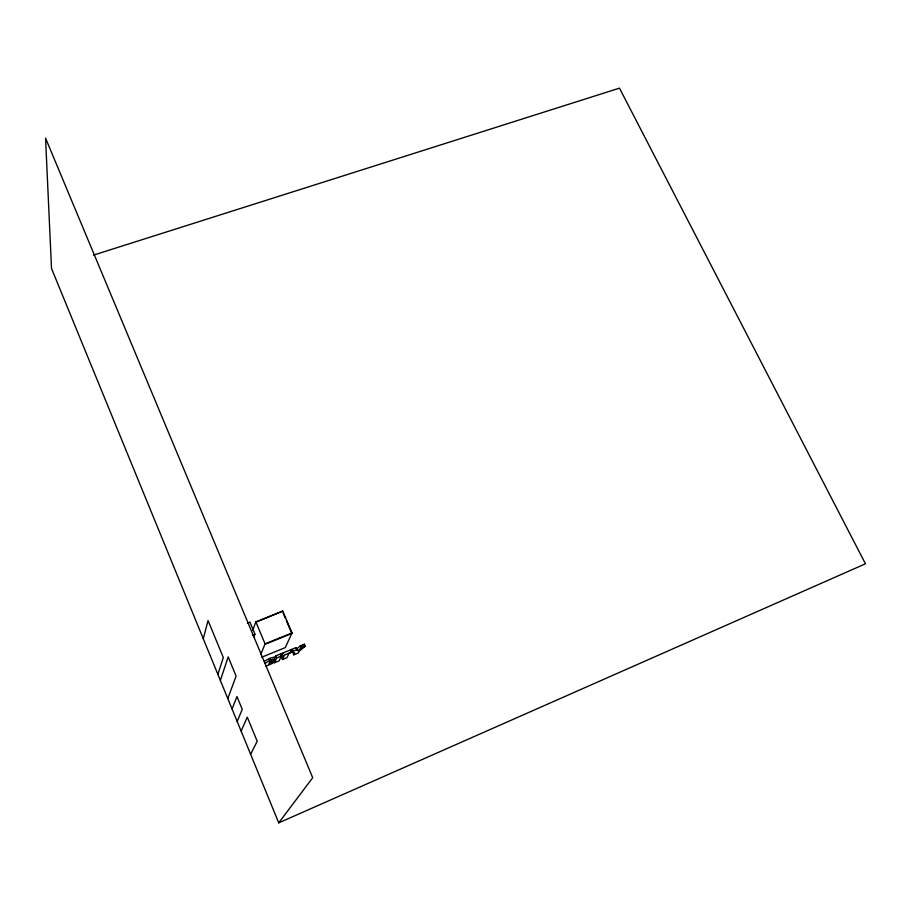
<?xml version="1.0" encoding="UTF-8"?>
<svg xmlns="http://www.w3.org/2000/svg" width="911" height="911" viewBox="0 0 911 911"><rect width="100%" height="100%" fill="white"/><g stroke="black" fill="none" stroke-linecap="round" stroke-linejoin="round"><path stroke-width="1.37" d="M274.507 657.07L270.089 658.163L264.327 661.295M203.278 638.736L208.061 620.528L223.309 657.537L217.877 674.368M220.36 680.415L228.194 656.922L236.108 676.099L227.796 698.578M252.734 630.31L255.854 621.849L282.774 611.087L292.032 632.94L285.291 647.607L261.799 657.184M253.941 636.778L254.943 634.147L249.899 622.076L247.393 623.078M232.077 709.009L236.962 696.539L242.246 709.373L237.167 721.444M260.74 654.462L265.078 643.861L255.854 621.849M282.774 611.087L255.649 622.384M265.659 666.294L272.901 663.174L274.45 661.204L270.271 662.912C266.877 668.321 271.011 658.061 270.795 661.728L269.929 659.655M241.119 731.066L247.28 717.162L257.198 741.247L250.627 754.262M275.805 655.874L273.664 660.669L274.53 662.73L279.108 660.851L281.305 656.057L280.429 653.984L275.805 655.874L276.682 657.947L274.53 662.73M282.421 659.496L284.369 655.316L281.795 656.375L281.214 653.665L290.973 649.68L291.543 652.39L288.969 653.438L286.988 657.628L282.421 659.496L281.556 657.435L282.524 655.339M281.795 656.375L291.85 651.752M290.973 649.68L291.543 652.39M292.943 652.777L293.809 654.827L294.72 652.971L292.329 651.559L291.452 649.486L295.847 647.687L297.931 650.648L301.131 647.96L305.253 646.275L304.376 644.202L300.254 645.888L297.054 648.586M265.192 663.379C267.208 661.796 275.168 657.013 274.985 660.019L270.795 661.728M278.732 822.849L312.712 777.709L45.55 138.119L51.517 268.449L278.732 822.849L865.45 563.795L619.469 88.151L93.537 255.114M301.393 646.616L304.376 644.202M305.253 646.275L299.298 651.058L298.341 652.971L293.809 654.827M269.235 659.074L270.214 658.676M276.682 657.947L281.305 656.057M292.329 651.559L296.724 649.759L297.931 650.648M280.918 654.303L283.492 653.244M265.078 643.861L292.032 632.94M264.862 644.373L291.793 633.464L286.35 620.619M252.438 635.149L254.943 634.147M291.452 649.486L293.16 650.386M300.254 645.888L301.131 647.96M283.082 612.909L285.268 618.045M295.847 647.687L296.724 649.759M281.214 653.665L282.08 655.738M269.405 660.839L270.271 662.912"/></g></svg>
